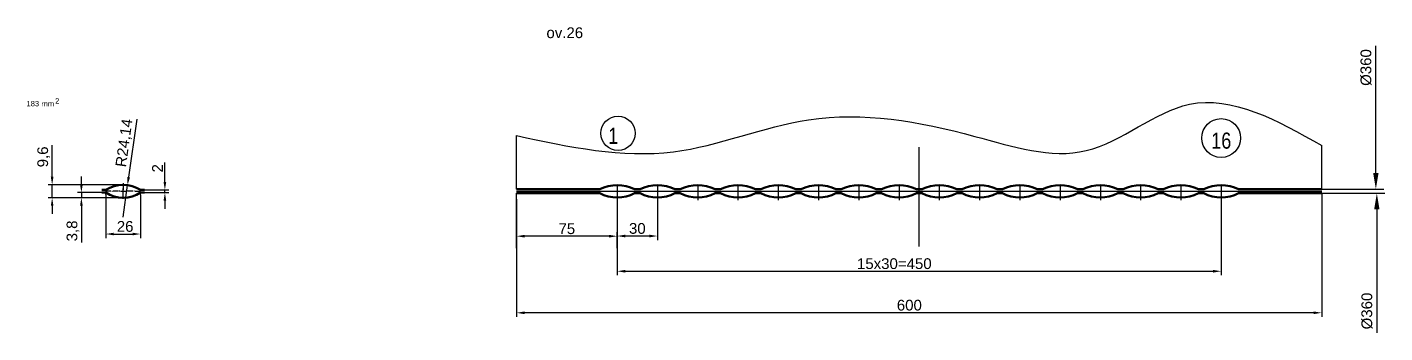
# Model space of a CAD drawing. Header units: millimetres. Extents: x 6647 to 33601, y -1887 to 8501.
# Drawn here: x 28669 to 29681, y -827 to -599 of the extents above; entities that cross this region are included whole.
import ezdxf

# ---------------------------------------------------------------- set-up
doc = ezdxf.new("R2010")
doc.units = ezdxf.units.MM
doc.linetypes.add('ACAD_ISO04W100', pattern=[30, 24, -3, 0, -3])
for name, color, linetype, lineweight in [('контурная', 7, 'Continuous', 50), ('осевые', 4, 'ACAD_ISO04W100', 25), ('размерные', 220, 'Continuous', 25), ('тонкая', 7, 'Continuous', 25), ('тонкий', 7, 'Continuous', 20)]:
    doc.layers.add(name, color=color, linetype=linetype, lineweight=lineweight)
doc.layers.add('осевая', color=4, linetype='Continuous')
doc.styles.add('s1v4', font='ARIAL.TTF', dxfattribs={"height": 4})
doc.styles.add('s3v4', font='ARIAL.TTF', dxfattribs={"width": 0.8, "height": 12})
doc.styles.get("Standard").update_dxf_attribs({"font": 'ARIAL.TTF'})
doc.dimstyles.new('s2v4', dxfattribs={"dimtxt": 8, "dimasz": 6, "dimexe": 3, "dimexo": 0, "dimgap": 1.5, "dimtad": 1, "dimtxsty": 'Standard', "dimcen": 2.5, "dimadec": 0, "dimazin": 0, "dimtfac": 1, "dimtmove": 0, "dimatfit": 3, "dimfxl": 1, "dimarcsym": 0})
doc.dimstyles.new('s2v4$0', dxfattribs={"dimtxt": 8, "dimasz": 6, "dimexe": 3, "dimexo": 0, "dimgap": 1.5, "dimtad": 1, "dimtxsty": 'Standard', "dimcen": 2.5, "dimadec": 0, "dimazin": 0, "dimtfac": 1, "dimtmove": 0, "dimatfit": 3, "dimfxl": 1, "dimarcsym": 0})
doc.dimstyles.new('s4v4', dxfattribs={"dimtxt": 16, "dimasz": 12, "dimexe": 6, "dimexo": 0, "dimgap": 3, "dimtad": 1, "dimtxsty": 'Standard', "dimcen": 2.5, "dimadec": 0, "dimazin": 0, "dimtfac": 1, "dimtmove": 0, "dimatfit": 3, "dimfxl": 1, "dimarcsym": 0})

# ---------------------------------------------------------------- blocks, each defined once
blk = doc.blocks.new('*D372')
at = {"layer": 'Defpoints', "color": 0, "transparency": 16777216}
for p in [(29033.8, -727.4), (29633.8, -723), (29033.8, -811.9)]:
    blk.add_point(p, dxfattribs=at)
at = {"layer": 'тонкая', "color": 0, "lineweight": -2, "transparency": 16777216}
for p, q in [((29033.8, -727.4), (29033.8, -814.9)), ((29633.8, -723), (29633.8, -814.9)), ((29627.8, -811.9), (29039.8, -811.9))]:
    blk.add_line(p, q, dxfattribs=at)
at = {"layer": 'тонкая', "color": 0, "transparency": 16777216}
for points in [[(29039.8, -810.9), (29039.8, -812.9), (29033.8, -811.9)], [(29627.8, -810.9), (29627.8, -812.9), (29633.8, -811.9)]]:
    blk.add_solid(points, dxfattribs=at)
at = {"layer": 'тонкая', "color": 0, "transparency": 16777216, "insert": (29326.5, -806.3), "char_height": 8, "attachment_point": 5}
blk.add_mtext('600', dxfattribs=at)
blk = doc.blocks.new('*D375')
at = {"layer": 'Defpoints', "color": 0, "transparency": 16777216}
for p in [(29108.8, -728.2), (29558.8, -728.2), (29558.8, -781)]:
    blk.add_point(p, dxfattribs=at)
at = {"layer": 'размерные', "color": 0, "lineweight": -2, "transparency": 16777216}
for p, q in [((29108.8, -728.2), (29108.8, -784)), ((29558.8, -728.2), (29558.8, -784)), ((29114.8, -781), (29552.8, -781))]:
    blk.add_line(p, q, dxfattribs=at)
at = {"layer": 'размерные', "color": 0, "transparency": 16777216}
for points in [[(29114.8, -780), (29114.8, -782), (29108.8, -781)], [(29552.8, -780), (29552.8, -782), (29558.8, -781)]]:
    blk.add_solid(points, dxfattribs=at)
at = {"layer": 'размерные', "color": 0, "transparency": 16777216, "insert": (29315.3, -775.4), "char_height": 8, "attachment_point": 5}
blk.add_mtext('15x30=450', dxfattribs=at)
blk = doc.blocks.new('*D376')
at = {"layer": 'Defpoints', "color": 0, "transparency": 16777216}
for p in [(29138.8, -728.2), (29108.8, -745.5), (29108.8, -754.8)]:
    blk.add_point(p, dxfattribs=at)
at = {"layer": 'размерные', "color": 0, "lineweight": -2, "transparency": 16777216}
for p, q in [((29138.8, -728.2), (29138.8, -757.8)), ((29108.8, -745.5), (29108.8, -757.8)), ((29132.8, -754.8), (29114.8, -754.8))]:
    blk.add_line(p, q, dxfattribs=at)
at = {"layer": 'размерные', "color": 0, "transparency": 16777216}
for points in [[(29114.8, -753.8), (29114.8, -755.8), (29108.8, -754.8)], [(29132.8, -753.8), (29132.8, -755.8), (29138.8, -754.8)]]:
    blk.add_solid(points, dxfattribs=at)
at = {"layer": 'размерные', "color": 0, "transparency": 16777216, "insert": (29123.8, -749.2), "char_height": 8, "attachment_point": 5}
blk.add_mtext('30', dxfattribs=at)
blk = doc.blocks.new('*D373')
at = {"layer": 'Defpoints', "color": 0, "transparency": 16777216}
for p in [(29033.8, -754.9), (29033.8, -763.9), (29108.8, -763.9)]:
    blk.add_point(p, dxfattribs=at)
at = {"layer": 'размерные', "color": 0, "lineweight": -2, "transparency": 16777216}
for p, q in [((29033.8, -763.9), (29033.8, -751.9)), ((29102.8, -754.9), (29039.8, -754.9)), ((29108.8, -763.9), (29108.8, -751.9))]:
    blk.add_line(p, q, dxfattribs=at)
at = {"layer": 'размерные', "color": 0, "transparency": 16777216}
for points in [[(29039.8, -753.9), (29039.8, -755.9), (29033.8, -754.9)], [(29102.8, -753.9), (29102.8, -755.9), (29108.8, -754.9)]]:
    blk.add_solid(points, dxfattribs=at)
at = {"layer": 'размерные', "color": 0, "transparency": 16777216, "insert": (29071.3, -749.4), "char_height": 8, "attachment_point": 5}
blk.add_mtext('75', dxfattribs=at)
blk = doc.blocks.new('*D374')
at = {"layer": 'Defpoints', "color": 0, "transparency": 16777216}
for p in [(28727.7, -724.1), (28753.7, -724.1), (28753.7, -753.3)]:
    blk.add_point(p, dxfattribs=at)
at = {"layer": 'тонкий', "color": 0, "lineweight": -2, "transparency": 16777216}
for p, q in [((28727.7, -724.1), (28727.7, -756.3)), ((28753.7, -724.1), (28753.7, -756.3)), ((28733.7, -753.3), (28747.7, -753.3))]:
    blk.add_line(p, q, dxfattribs=at)
at = {"layer": 'тонкий', "color": 0, "transparency": 16777216}
for points in [[(28733.7, -752.3), (28733.7, -754.3), (28727.7, -753.3)], [(28747.7, -752.3), (28747.7, -754.3), (28753.7, -753.3)]]:
    blk.add_solid(points, dxfattribs=at)
at = {"layer": 'тонкий', "color": 0, "transparency": 16777216, "insert": (28742.2, -747.7), "char_height": 8, "attachment_point": 5}
blk.add_mtext('26', dxfattribs=at)
blk = doc.blocks.new('*D377')
at = {"layer": 'Defpoints', "color": 0, "transparency": 16777216}
for p in [(28709.6, -726.3), (28724.7, -722.5), (28740.7, -726.3)]:
    blk.add_point(p, dxfattribs=at)
at = {"layer": 'тонкий', "color": 0, "lineweight": -2, "transparency": 16777216}
for p, q in [((28709.6, -716.5), (28709.6, -710.5)), ((28724.7, -722.5), (28706.6, -722.5)), ((28740.7, -726.3), (28706.6, -726.3)), ((28709.6, -722.5), (28709.6, -726.3)), ((28709.6, -732.3), (28709.6, -759.7))]:
    blk.add_line(p, q, dxfattribs=at)
at = {"layer": 'тонкий', "color": 0, "transparency": 16777216}
for points in [[(28708.6, -716.5), (28710.6, -716.5), (28709.6, -722.5)], [(28708.6, -732.3), (28710.6, -732.3), (28709.6, -726.3)]]:
    blk.add_solid(points, dxfattribs=at)
at = {"layer": 'тонкий', "color": 0, "transparency": 16777216, "insert": (28703.3, -751), "char_height": 8, "attachment_point": 5, "rotation": 90}
blk.add_mtext('3,8', dxfattribs=at)
blk = doc.blocks.new('*D378')
at = {"layer": 'Defpoints', "color": 0, "transparency": 16777216}
for p in [(28744, -716.9), (28740.7, -740.8)]:
    blk.add_point(p, dxfattribs=at)
at = {"layer": 'размерные', "color": 0, "lineweight": -2, "transparency": 16777216}
for p, q in [((28750.8, -667.8), (28744.8, -711)), ((28740.7, -740.8), (28744, -716.9))]:
    blk.add_line(p, q, dxfattribs=at)
at = {"layer": 'размерные', "color": 0, "transparency": 16777216}
blk.add_solid([(28743.8, -710.9), (28745.8, -711.1), (28744, -716.9)], dxfattribs=at)
at = {"layer": 'размерные', "color": 0, "transparency": 16777216, "insert": (28742, -685.6), "char_height": 8, "attachment_point": 5, "rotation": 82.119}
blk.add_mtext('R24,14', dxfattribs=at)
blk = doc.blocks.new('*D379')
at = {"layer": 'Defpoints', "color": 0, "transparency": 16777216}
for p in [(28756.7, -720.5), (28756.7, -722.5), (28771.8, -720.5)]:
    blk.add_point(p, dxfattribs=at)
at = {"layer": 'размерные', "color": 0, "lineweight": -2, "transparency": 16777216}
for p, q in [((28771.8, -714.5), (28771.8, -700.2)), ((28756.7, -720.5), (28774.8, -720.5)), ((28756.7, -722.5), (28774.8, -722.5)), ((28771.8, -722.5), (28771.8, -720.5)), ((28771.8, -728.5), (28771.8, -734.5))]:
    blk.add_line(p, q, dxfattribs=at)
at = {"layer": 'размерные', "color": 0, "transparency": 16777216}
for points in [[(28770.8, -714.5), (28772.8, -714.5), (28771.8, -720.5)], [(28770.8, -728.5), (28772.8, -728.5), (28771.8, -722.5)]]:
    blk.add_solid(points, dxfattribs=at)
at = {"layer": 'размерные', "color": 0, "transparency": 16777216, "insert": (28766.3, -704.4), "char_height": 8, "attachment_point": 5, "rotation": 90}
blk.add_mtext('2', dxfattribs=at)
blk = doc.blocks.new('*D380')
at = {"layer": 'Defpoints', "color": 0, "transparency": 16777216}
for p in [(28687.8, -716.7), (28740.7, -716.7), (28740.7, -726.3)]:
    blk.add_point(p, dxfattribs=at)
at = {"layer": 'размерные', "color": 0, "lineweight": -2, "transparency": 16777216}
for p, q in [((28687.8, -710.7), (28687.8, -687.1)), ((28740.7, -716.7), (28684.8, -716.7)), ((28687.8, -726.3), (28687.8, -716.7)), ((28740.7, -726.3), (28684.8, -726.3)), ((28687.8, -732.3), (28687.8, -738.3))]:
    blk.add_line(p, q, dxfattribs=at)
at = {"layer": 'размерные', "color": 0, "transparency": 16777216}
for points in [[(28686.8, -710.7), (28688.8, -710.7), (28687.8, -716.7)], [(28686.8, -732.3), (28688.8, -732.3), (28687.8, -726.3)]]:
    blk.add_solid(points, dxfattribs=at)
at = {"layer": 'размерные', "color": 0, "transparency": 16777216, "insert": (28681.5, -695.9), "char_height": 8, "attachment_point": 5, "rotation": 90}
blk.add_mtext('9,6', dxfattribs=at)
blk = doc.blocks.new('*D381')
at = {"layer": 'Defpoints', "color": 0, "transparency": 16777216}
for p in [(29633.8, -670.7), (29674.1, -670.7), (29633.8, -720)]:
    blk.add_point(p, dxfattribs=at)
at = {"layer": 'тонкая', "color": 0, "lineweight": -2, "transparency": 16777216}
for p, q in [((29674.1, -670.7), (29674.1, -613.2)), ((29674.1, -708), (29674.1, -670.7)), ((29633.8, -720), (29680.1, -720))]:
    blk.add_line(p, q, dxfattribs=at)
at = {"layer": 'тонкая', "color": 0, "transparency": 16777216}
blk.add_solid([(29672.1, -708), (29676.1, -708), (29674.1, -720)], dxfattribs=at)
at = {"layer": 'тонкая', "color": 0, "transparency": 16777216, "insert": (29666.8, -629.4), "char_height": 8, "attachment_point": 5, "rotation": 90}
blk.add_mtext('%%C360', dxfattribs=at)
blk = doc.blocks.new('_None')
blk = doc.blocks.new('*D382')
at = {"layer": 'Defpoints', "color": 0, "transparency": 16777216}
for p in [(29633.8, -723), (29633.8, -769.3), (29674.8, -769.3)]:
    blk.add_point(p, dxfattribs=at)
at = {"layer": 'тонкая', "color": 0, "lineweight": -2, "transparency": 16777216}
for p, q in [((29633.8, -723), (29680.8, -723)), ((29674.8, -735), (29674.8, -769.3)), ((29674.8, -769.3), (29674.8, -826.8))]:
    blk.add_line(p, q, dxfattribs=at)
at = {"layer": 'тонкая', "color": 0, "transparency": 16777216}
blk.add_solid([(29672.8, -735), (29676.8, -735), (29674.8, -723)], dxfattribs=at)
at = {"layer": 'тонкая', "color": 0, "transparency": 16777216, "insert": (29667.5, -810.6), "char_height": 8, "attachment_point": 5, "rotation": 90}
blk.add_mtext('%%C360', dxfattribs=at)

msp = doc.modelspace()

# ---------------------------------------------------------------- linework, layer by layer
at = {"color": 3, "linetype": 'ByBlock'}
for p, q in [((28740.6972, -715.4684), (28740.6972, -719.4216)), ((28740.6972, -715.6684), (28740.6972, -719.6216)), ((28740.7096, -715.9189), (28740.7096, -719.8721)), ((28731.6264, -721.5068), (28727.6733, -721.5068)), ((28732.3106, -721.5068), (28732.6834, -721.5068)), ((28737.3365, -721.5068), (28733.3833, -721.5068)), ((28738.2149, -721.5068), (28737.8422, -721.5068)), ((28738.7206, -721.5068), (28742.6738, -721.5068)), ((28740.6972, -723.4834), (28740.6972, -719.5303)), ((28740.6972, -719.7645), (28740.6972, -720.1373)), ((28740.6972, -719.9645), (28740.6972, -720.3373)), ((28740.7096, -727.0947), (28740.7096, -723.1416)), ((28743.1794, -721.5068), (28743.5522, -721.5068)), ((28748.011, -721.5068), (28744.0579, -721.5068)), ((28749.0837, -721.5068), (28748.711, -721.5068)), ((28749.7679, -721.5068), (28753.7211, -721.5068))]:
    msp.add_line(p, q, dxfattribs=at)
at = {"layer": 'контурная'}
for p, q in [((28727.7049, -720.5073), (28724.7173, -720.5073)), ((28727.7049, -722.5063), (28724.7173, -722.5063)), ((28753.7095, -720.5073), (28756.7019, -720.5073)), ((28753.7095, -722.5063), (28756.7019, -722.5063)), ((29095.8177, -720.0068), (29033.8185, -720.0068)), ((29095.8177, -723.0068), (29033.8185, -723.0068)), ((29125.8177, -720.0068), (29121.8193, -720.0068)), ((29125.8177, -723.0068), (29121.8193, -723.0068)), ((29155.8177, -720.0068), (29151.8193, -720.0068)), ((29155.8177, -723.0068), (29151.8193, -723.0068)), ((29185.8177, -720.0068), (29181.8193, -720.0068)), ((29185.8177, -723.0068), (29181.8193, -723.0068)), ((29215.8177, -720.0068), (29211.8193, -720.0068)), ((29215.8177, -723.0068), (29211.8193, -723.0068)), ((29245.8177, -720.0068), (29241.8193, -720.0068)), ((29245.8177, -723.0068), (29241.8193, -723.0068)), ((29275.8177, -720.0068), (29271.8193, -720.0068)), ((29275.8177, -723.0068), (29271.8193, -723.0068)), ((29305.8177, -720.0068), (29301.8193, -720.0068)), ((29305.8177, -723.0068), (29301.8193, -723.0068)), ((29336.236, -720.0068), (29331.8193, -720.0068)), ((29336.236, -723.0068), (29331.8193, -723.0068)), ((29361.8193, -720.0068), (29365.8177, -720.0068)), ((29361.8193, -723.0068), (29365.8177, -723.0068)), ((29391.8193, -720.0068), (29395.8177, -720.0068)), ((29391.8193, -723.0068), (29395.8177, -723.0068)), ((29421.8193, -720.0068), (29425.8177, -720.0068)), ((29421.8193, -723.0068), (29425.8177, -723.0068)), ((29451.8193, -720.0068), (29455.8177, -720.0068)), ((29451.8193, -723.0068), (29455.8177, -723.0068)), ((29481.8193, -720.0068), (29485.8177, -720.0068)), ((29481.8193, -723.0068), (29485.8177, -723.0068)), ((29511.8193, -720.0068), (29515.8177, -720.0068)), ((29511.8193, -723.0068), (29515.8177, -723.0068)), ((29541.8193, -720.0068), (29545.8177, -720.0068)), ((29541.8193, -723.0068), (29545.8177, -723.0068)), ((29571.8193, -720.0068), (29633.8185, -720.0068)), ((29571.8193, -723.0068), (29633.8185, -723.0068))]:
    msp.add_line(p, q, dxfattribs=at)
for centre, radius, start, end in [((28740.7072, -740.8457), 24.1394, 57.409259, 122.590741), ((29108.8185, -746.6768), 29.67, 64.0122519, 115.9877481), ((29138.8185, -746.6768), 29.67, 64.0122519, 115.9877481), ((29168.8185, -746.6768), 29.67, 64.0122519, 115.9877481), ((29198.8185, -746.6768), 29.67, 64.0122519, 115.9877481), ((29228.8185, -746.6768), 29.67, 64.0122519, 115.9877481), ((29258.8185, -746.6768), 29.67, 64.0122519, 115.9877481), ((29288.8185, -746.6768), 29.67, 64.0122519, 115.9877481), ((29318.8185, -746.6768), 29.67, 64.0122519, 115.9877481), ((29348.8185, -746.6768), 29.67, 64.0122519, 115.9877481), ((29378.8185, -746.6768), 29.67, 64.0122519, 115.9877481), ((29408.8185, -746.6768), 29.67, 64.0122519, 115.9877481), ((29438.8185, -746.6768), 29.67, 64.0122519, 115.9877481), ((29468.8185, -746.6768), 29.67, 64.0122519, 115.9877481), ((29498.8185, -746.6768), 29.67, 64.0122519, 115.9877481), ((29528.8185, -746.6768), 29.67, 64.0122519, 115.9877481), ((29558.8185, -746.6768), 29.67, 64.0122519, 115.9877481), ((28740.7072, -702.1679), 24.1394, 237.409259, 302.590741), ((29108.8185, -696.3368), 29.67, 244.0122519, 295.9877481), ((29138.8185, -696.3368), 29.67, 244.0122519, 295.9877481), ((29168.8185, -696.3368), 29.67, 244.0122519, 295.9877481), ((29198.8185, -696.3368), 29.67, 244.0122519, 295.9877481), ((29228.8185, -696.3368), 29.67, 244.0122519, 295.9877481), ((29258.8185, -696.3368), 29.67, 244.0122519, 295.9877481), ((29288.8185, -696.3368), 29.67, 244.0122519, 295.9877481), ((29318.8185, -696.3368), 29.67, 244.0122519, 295.9877481), ((29348.8185, -696.3368), 29.67, 244.0122519, 295.9877481), ((29378.8185, -696.3368), 29.67, 244.0122519, 295.9877481), ((29408.8185, -696.3368), 29.67, 244.0122519, 295.9877481), ((29438.8185, -696.3368), 29.67, 244.0122519, 295.9877481), ((29468.8185, -696.3368), 29.67, 244.0122519, 295.9877481), ((29498.8185, -696.3368), 29.67, 244.0122519, 295.9877481), ((29528.8185, -696.3368), 29.67, 244.0122519, 295.9877481), ((29558.8185, -696.3368), 29.67, 244.0122519, 295.9877481)]:
    msp.add_arc(centre, radius, start, end, dxfattribs=at)
at = {"layer": 'осевая'}
for p, q in [((29333.8185, -762.6564), (29333.8185, -688.6879)), ((29033.8185, -721.5068), (29633.8185, -721.5068))]:
    msp.add_line(p, q, dxfattribs=at)
at = {"layer": 'осевые'}
for p, q in [((29108.8185, -717.0068), (29108.8185, -728.2149)), ((29138.8185, -717.0068), (29138.8185, -728.2149)), ((29168.8185, -717.0068), (29168.8185, -728.2149)), ((29198.8185, -717.0068), (29198.8185, -728.2149)), ((29228.8185, -717.0068), (29228.8185, -728.2149)), ((29258.8185, -717.0068), (29258.8185, -728.2149)), ((29288.8185, -717.0068), (29288.8185, -728.2149)), ((29318.8185, -717.0068), (29318.8185, -728.2149)), ((29348.8185, -717.0068), (29348.8185, -728.2149)), ((29378.8185, -717.0068), (29378.8185, -728.2149)), ((29408.8185, -717.0068), (29408.8185, -728.2149)), ((29438.8185, -717.0068), (29438.8185, -728.2149)), ((29468.8185, -717.0068), (29468.8185, -728.2149)), ((29498.8185, -717.0068), (29498.8185, -728.2149)), ((29528.8185, -717.0068), (29528.8185, -728.2149)), ((29558.8185, -717.0068), (29558.8185, -728.2149))]:
    msp.add_line(p, q, dxfattribs=at)
at = {"layer": 'размерные'}
for p, q in [((29633.8185, -720.0068), (29633.8185, -687.3274)), ((28727.7049, -723.8568), (28727.7049, -722.5063)), ((28753.7095, -723.8568), (28753.7095, -722.5063))]:
    msp.add_line(p, q, dxfattribs=at)
msp.add_spline([(29033.8185, -680.093), (29150.6843, -692.0931), (29251.4577, -668.2512), (29375.2145, -680.6137), (29458.3083, -691.2101), (29535.2144, -656.7718), (29633.8185, -687.3274)], degree=3, dxfattribs=at)
at = {"layer": 'тонкая'}
for p, q in [((29033.8185, -720.0068), (29033.8185, -680.093)), ((29033.8185, -761.728), (29033.8185, -723.0068))]:
    msp.add_line(p, q, dxfattribs=at)
for centre, radius in [((29109.4454, -678.3382), 12.8063), ((29558.8185, -681.8797), 14.4571)]:
    msp.add_circle(centre, radius, dxfattribs=at)

# ---------------------------------------------------------------- texts
at = {"insert": (29069.7662, -603.5728), "char_height": 8, "attachment_point": 5}
msp.add_mtext('ov.26', dxfattribs=at)
at = {"layer": 'тонкая', "style": 's1v4'}
for s, p in [('183', (28668.7556, -658.257)), ('mm', (28679.983, -658.3576)), ('2', (28690.053, -656.2131))]:
    msp.add_text(s, height=4, dxfattribs=at).set_placement(p)
at = {"layer": 'тонкая', "style": 's3v4', "width": 0.8}
for s, p in [('1', (29102.0828, -686.2497)), ('16', (29551.4558, -689.7912))]:
    msp.add_text(s, height=12, dxfattribs=at).set_placement(p)

# ---------------------------------------------------------------- dimensions: what is measured, and where the dimension line sits
at = {"layer": 'размерные'}
dim = msp.add_radius_dim(center=(28740.7072, -740.8457), mpoint=(28744.0171, -716.9343), dimstyle='s2v4', dxfattribs=at)
dim.commit()
dim.dimension.update_dxf_attribs({"geometry": '*D378', "text_midpoint": (28741.9935, -685.5508)})
dim = msp.add_linear_dim(base=(28687.816, -716.7063), p1=(28740.7072, -726.3073), p2=(28740.7096, -716.7063), angle=90, dimstyle='s2v4$0', dxfattribs=at)
dim.commit()
dim.dimension.update_dxf_attribs({"geometry": '*D380', "text_midpoint": (28681.5083, -695.9267)})
dim = msp.add_linear_dim(base=(28771.788, -720.5073), p1=(28756.7019, -722.5063), p2=(28756.7019, -720.5073), angle=90, dimstyle='s2v4$0', dxfattribs=at)
dim.commit()
dim.dimension.update_dxf_attribs({"geometry": '*D379', "text_midpoint": (28771.788, -704.358), "dimtype": 160})
dim = msp.add_linear_dim(base=(29558.8185, -780.9606), p1=(29108.8185, -728.2149), p2=(29558.8185, -728.2149), text='15x30=450', dimstyle='s2v4$0', dxfattribs=at)
dim.commit()
dim.dimension.update_dxf_attribs({"geometry": '*D375', "text_midpoint": (29315.2894, -780.9606), "dimtype": 160})
for base, p1, p2, picture, middle in [((29108.8185, -754.8365), (29138.8185, -728.2149), (29108.8185, -745.5132), '*D376', (29123.8185, -749.2492)), ((29033.8185, -754.9455), (29108.8185, -763.9293), (29033.8185, -763.9293), '*D373', (29071.3185, -749.3773))]:
    dim = msp.add_linear_dim(base=base, p1=p1, p2=p2, dimstyle='s2v4$0', dxfattribs=at)
    dim.commit()
    dim.dimension.update_dxf_attribs({"geometry": picture, "text_midpoint": middle})
at = {"layer": 'тонкая'}
for base, p1, p2, picture, middle in [((29674.0795, -670.7398), (29633.8185, -720.0068), (29633.8185, -670.7398), '*D381', (29674.0795, -629.3879)), ((29674.7872, -769.2755), (29633.8185, -723.0068), (29633.8185, -769.2755), '*D382', (29674.7872, -810.6275))]:
    dim = msp.add_linear_dim(base=base, p1=p1, p2=p2, angle=90, text='%%C360', dimstyle='s4v4', override={"dimtxt": 8, "dimblk2": 'None', "dimsah": 1, "dimse2": 1}, dxfattribs=at)
    dim.commit()
    dim.dimension.update_dxf_attribs({"geometry": picture, "text_midpoint": middle, "dimtype": 160})
dim = msp.add_linear_dim(base=(29033.8185, -811.9241), p1=(29633.8185, -723.0068), p2=(29033.8185, -727.3863), dimstyle='s2v4', dxfattribs=at)
dim.commit()
dim.dimension.update_dxf_attribs({"geometry": '*D372', "text_midpoint": (29326.5497, -811.9241), "dimtype": 160})
at = {"layer": 'тонкий'}
dim = msp.add_linear_dim(base=(28709.6041, -726.3073), p1=(28724.7173, -722.5063), p2=(28740.7072, -726.3073), angle=90, dimstyle='s2v4', dxfattribs=at)
dim.commit()
dim.dimension.update_dxf_attribs({"geometry": '*D377', "text_midpoint": (28709.6041, -750.9598), "dimtype": 160})
dim = msp.add_linear_dim(base=(28753.7095, -753.3123), p1=(28727.7049, -724.1068), p2=(28753.7095, -724.1068), dimstyle='s2v4', dxfattribs=at)
dim.commit()
dim.dimension.update_dxf_attribs({"geometry": '*D374', "text_midpoint": (28742.206, -753.3123), "dimtype": 160})

doc.saveas('drawing.dxf')
